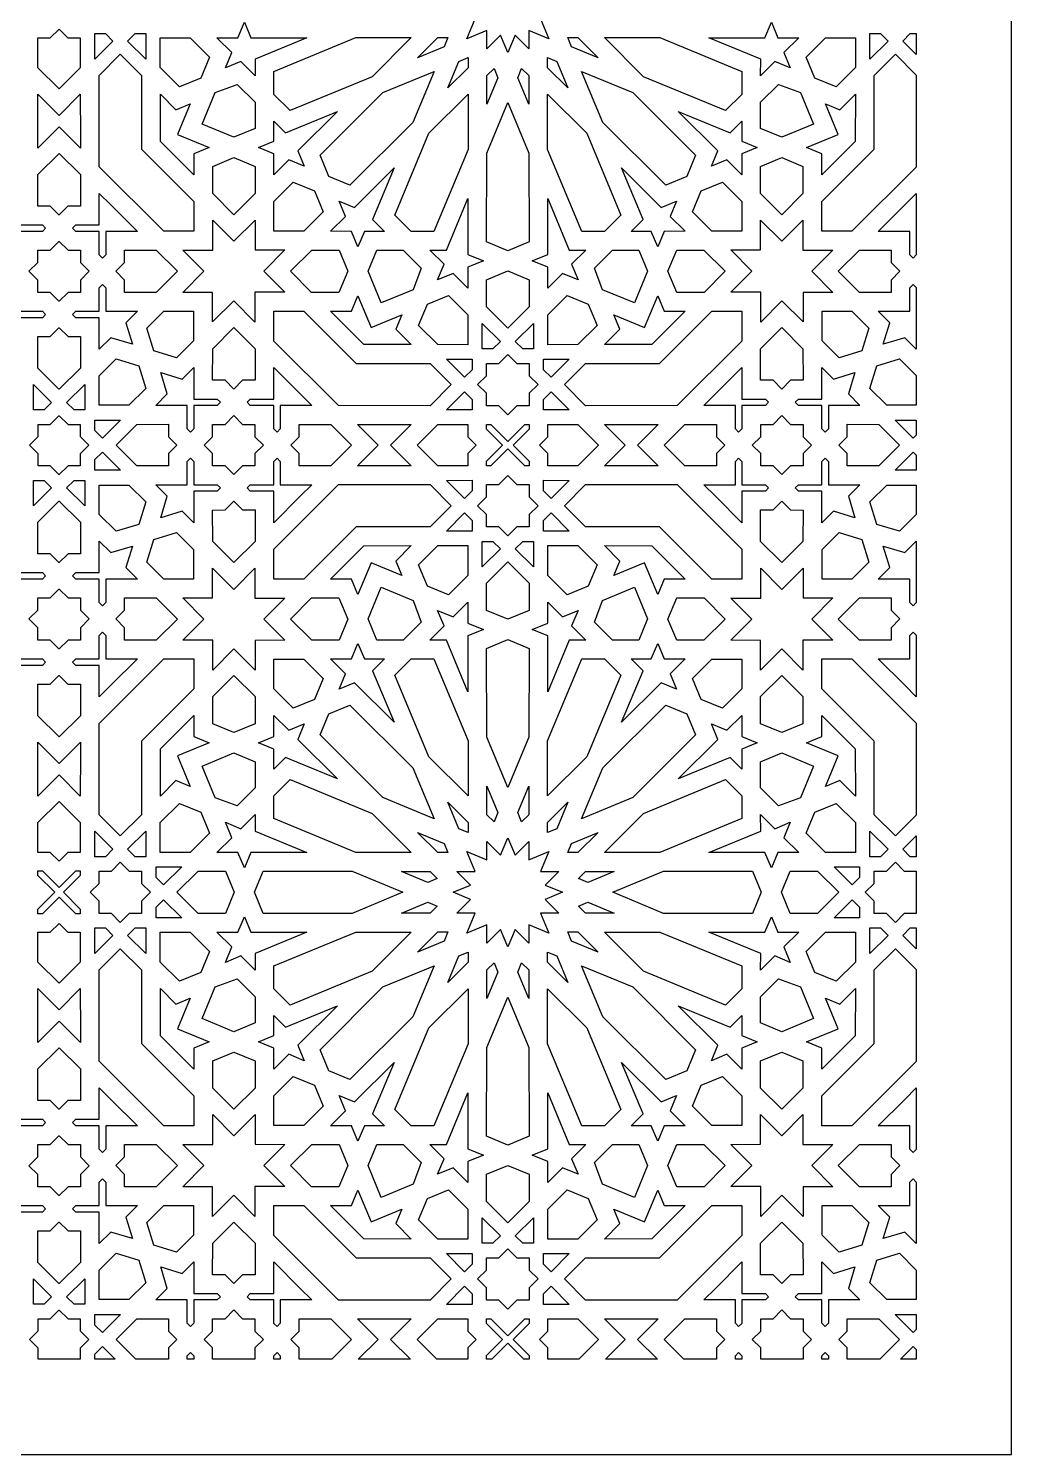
# Model space of a CAD drawing. Extents: x 3808 to 4808, y -954 to 1046.
# Drawn here: x 4292 to 4808, y -954 to -205 of the extents above; entities that cross this region are included whole.
import ezdxf

# ---------------------------------------------------------------- set-up
doc = ezdxf.new("R2010")
doc.units = 0
doc.layers.add('LAYER_1', color=18, linetype='CONTINUOUS')

msp = doc.modelspace()

# ---------------------------------------------------------------- linework, layer by layer
at = {"layer": 'LAYER_1'}
for points in [[(3808.12, -954.28), (4808.12, -954.28), (4808.12, 1045.72), (3808.12, 1045.72)], [(4408.73, -210.21), (4438.12, -210.2), (4410.98, -221.44), (4410.98, -230.18), (4403.54, -222.75), (4395.45, -226.1), (4398.79, -218.03), (4390.97, -210.22), (4402.03, -210.22), (4405.38, -202.14)], [(4685.39, -210.22), (4696.46, -210.22), (4688.63, -218.03), (4691.98, -226.1), (4683.89, -222.75), (4676.44, -230.18), (4676.45, -221.44), (4649.3, -210.2), (4678.69, -210.21), (4682.05, -202.14)], [(4312.74, -210.26), (4319.25, -210.26), (4319.26, -225.96), (4308.15, -237.06), (4308.12, -237.05), (4308.1, -237.06), (4296.98, -225.96), (4296.99, -210.26), (4303.51, -210.26), (4308.12, -205.67)], [(4336.41, -211.96), (4326.92, -221.44), (4326.91, -208.04), (4332.48, -208.03)], [(4353.61, -221.43), (4344.1, -211.95), (4348.04, -208.03), (4353.6, -208.02)], [(4739.39, -208.03), (4743.32, -211.95), (4733.82, -221.43), (4733.82, -208.02)], [(4758.12, -208.04), (4758.12, -219.06), (4751.01, -211.96), (4754.95, -208.03)], [(4387.14, -220.35), (4382.54, -231.45), (4371.42, -236.05), (4361.27, -225.93), (4361.26, -210.24), (4376.99, -210.23)], [(4472.47, -230.69), (4429.39, -248.53), (4420.87, -240.04), (4420.86, -228.02), (4463.95, -210.18), (4493.01, -210.17)], [(4510.26, -215.04), (4496.33, -220.81), (4506.99, -210.16), (4512.28, -210.16)], [(4580.44, -210.16), (4591.1, -220.81), (4577.17, -215.04), (4575.14, -210.16)], [(4623.48, -210.18), (4666.56, -228.02), (4666.55, -240.04), (4658.04, -248.53), (4614.95, -230.69), (4594.42, -210.17)], [(4726.16, -210.24), (4726.15, -225.93), (4716.01, -236.05), (4704.89, -231.45), (4700.29, -220.35), (4710.43, -210.23)], [(4351.39, -230.03), (4351.41, -268.8), (4378.89, -296.2), (4378.9, -311.9), (4363.17, -311.9), (4329.17, -278), (4329.15, -230.04), (4340.26, -218.93)], [(4522.83, -225.98), (4512.16, -236.62), (4517.94, -222.71), (4522.84, -220.69)], [(4569.48, -222.71), (4575.26, -236.62), (4564.59, -225.98), (4564.59, -220.69)], [(4758.12, -229.88), (4758.12, -278.13), (4724.25, -311.9), (4708.52, -311.9), (4708.53, -296.2), (4736.01, -268.8), (4736.04, -230.03), (4747.16, -218.93)], [(4493.84, -254.8), (4460.82, -287.68), (4449.72, -283.07), (4445.11, -271.99), (4478.07, -239.05), (4505.06, -227.88)], [(4538.48, -231.22), (4532.7, -245.12), (4532.71, -230.07), (4536.46, -226.34)], [(4554.71, -230.07), (4554.72, -245.12), (4548.94, -231.22), (4550.96, -226.34)], [(4609.35, -239.05), (4642.31, -271.99), (4637.71, -283.07), (4626.61, -287.68), (4593.58, -254.8), (4582.37, -227.88)], [(4410.99, -244.13), (4410.99, -257.9), (4399.88, -262.51), (4383.21, -255.63), (4390.1, -239), (4401.54, -234.71)], [(4697.32, -239), (4704.21, -255.63), (4687.55, -262.51), (4676.43, -257.9), (4676.44, -244.13), (4685.88, -234.71)], [(4319.28, -262.11), (4319.28, -268.14), (4308.16, -257.05), (4308.12, -257.08), (4308.09, -257.05), (4296.96, -268.14), (4296.96, -262.11), (4296.98, -239.91), (4308.09, -251.01), (4308.12, -250.99), (4308.15, -251.01), (4319.27, -239.91)], [(4369.42, -248.01), (4376.97, -244.88), (4370.3, -260.97), (4386.97, -267.85), (4378.88, -271.2), (4378.88, -282.25), (4361.29, -264.71), (4361.28, -239.89)], [(4522.8, -268.93), (4504.93, -311.94), (4492.89, -311.93), (4484.38, -303.43), (4502.26, -260.43), (4522.82, -239.93)], [(4554.79, -270.9), (4554.85, -317.45), (4543.71, -322.07), (4532.57, -317.45), (4532.63, -270.9), (4543.71, -244.31)], [(4585.16, -260.43), (4603.04, -303.43), (4594.53, -311.93), (4582.5, -311.94), (4564.62, -268.93), (4564.6, -239.93)], [(4726.13, -264.71), (4708.54, -282.25), (4708.55, -271.2), (4700.46, -267.85), (4717.12, -260.97), (4710.45, -244.88), (4718, -248.01), (4726.15, -239.89)], [(4433.45, -269.68), (4436.8, -277.75), (4428.71, -274.41), (4420.89, -282.22), (4420.89, -271.18), (4412.79, -267.84), (4420.88, -264.49), (4420.88, -253.99), (4427.07, -260.17), (4454.22, -248.93)], [(4660.35, -260.17), (4666.55, -253.99), (4666.54, -264.49), (4674.63, -267.84), (4666.54, -271.18), (4666.53, -282.22), (4658.71, -274.41), (4650.62, -277.75), (4653.98, -269.68), (4633.21, -248.93)], [(4319.29, -282.1), (4319.3, -298.65), (4312.78, -298.65), (4308.18, -303.25), (4308.12, -303.2), (4308.06, -303.25), (4303.46, -298.65), (4296.95, -298.65), (4296.95, -282.1), (4308.08, -271), (4308.12, -271.04), (4308.16, -271)], [(4411.01, -277.78), (4411.01, -292.09), (4399.9, -303.2), (4388.77, -292.11), (4388.76, -277.79), (4399.88, -273.19)], [(4698.66, -277.79), (4698.65, -292.11), (4687.52, -303.2), (4676.41, -292.09), (4676.42, -277.78), (4687.54, -273.19)], [(4472.72, -305.74), (4478.91, -311.92), (4468.39, -311.91), (4465.03, -319.99), (4461.69, -311.91), (4450.62, -311.9), (4458.45, -304.1), (4455.11, -296.02), (4463.19, -299.37), (4483.99, -278.64)], [(4624.23, -299.37), (4632.32, -296.02), (4628.97, -304.1), (4636.8, -311.9), (4625.74, -311.91), (4622.39, -319.99), (4619.03, -311.91), (4608.51, -311.92), (4614.7, -305.74), (4603.44, -278.64)], [(4287.03, -308.54), (4299.33, -308.53), (4301.04, -310.24), (4299.33, -311.95), (4287.03, -311.96), (4287.04, -324.24), (4285.33, -325.95), (4283.62, -324.24), (4283.61, -311.96), (4267.03, -311.97), (4280.95, -298.06), (4287.02, -291.99)], [(4335.3, -298.06), (4349.22, -311.97), (4332.64, -311.96), (4332.63, -324.24), (4330.92, -325.95), (4329.21, -324.24), (4329.21, -311.96), (4316.91, -311.95), (4315.2, -310.24), (4316.91, -308.53), (4329.22, -308.54), (4329.23, -291.99)], [(4442.14, -290.63), (4446.72, -301.71), (4436.57, -311.82), (4420.91, -311.8), (4420.9, -296.18), (4431.04, -286.05)], [(4666.52, -296.18), (4666.52, -311.8), (4650.86, -311.82), (4640.7, -301.71), (4645.29, -290.63), (4656.39, -286.05)], [(4758.12, -324.33), (4756.51, -325.95), (4754.79, -324.24), (4754.79, -311.96), (4738.21, -311.97), (4752.13, -298.06), (4758.12, -292.07)], [(4522.77, -324.05), (4530.86, -327.4), (4522.76, -330.74), (4522.76, -341.78), (4514.94, -333.97), (4506.85, -337.31), (4510.2, -329.23), (4502.77, -321.8), (4511.52, -321.81), (4522.79, -294.71)], [(4575.9, -321.81), (4584.66, -321.8), (4577.22, -329.23), (4580.58, -337.31), (4572.48, -333.97), (4564.67, -341.78), (4564.66, -330.74), (4556.57, -327.4), (4564.65, -324.05), (4564.64, -294.71)], [(4411.03, -321.66), (4426.67, -321.68), (4415.53, -332.76), (4426.64, -343.88), (4410.91, -343.86), (4410.89, -359.55), (4399.79, -348.44), (4388.65, -359.52), (4388.67, -343.96), (4373.07, -343.96), (4384.19, -332.86), (4373.06, -321.76), (4388.79, -321.76), (4388.78, -306.06), (4399.91, -317.15), (4411.02, -306.05)], [(4687.52, -317.15), (4698.64, -306.06), (4698.64, -321.76), (4714.36, -321.76), (4703.24, -332.86), (4714.35, -343.96), (4698.75, -343.96), (4698.77, -359.52), (4687.64, -348.44), (4676.53, -359.55), (4676.51, -343.86), (4660.78, -343.88), (4671.89, -332.76), (4660.75, -321.68), (4676.39, -321.66), (4676.4, -306.05)], [(4312.8, -321.8), (4319.31, -321.79), (4319.31, -328.29), (4323.92, -332.89), (4319.32, -337.49), (4319.32, -343.99), (4312.81, -344), (4308.2, -348.6), (4308.12, -348.52), (4308.04, -348.6), (4303.44, -344), (4296.92, -343.99), (4296.92, -337.49), (4292.32, -332.89), (4296.93, -328.29), (4296.93, -321.79), (4303.45, -321.8), (4308.06, -317.2), (4308.12, -317.26), (4308.19, -317.2)], [(4370.21, -332.87), (4359.09, -343.97), (4342.51, -343.98), (4342.51, -337.48), (4337.9, -332.88), (4342.51, -328.28), (4342.5, -321.78), (4359.08, -321.77)], [(4455.08, -321.77), (4459.68, -332.87), (4455.06, -343.97), (4440.72, -343.96), (4429.6, -332.85), (4440.73, -321.76)], [(4488.79, -321.79), (4498.23, -331.22), (4493.93, -342.64), (4477.26, -349.51), (4470.37, -332.88), (4474.99, -321.78)], [(4617.05, -332.88), (4610.16, -349.51), (4593.49, -342.64), (4589.2, -331.22), (4598.63, -321.79), (4612.44, -321.78)], [(4657.82, -332.85), (4646.7, -343.96), (4632.36, -343.97), (4627.75, -332.87), (4632.35, -321.77), (4646.69, -321.76)], [(4744.92, -321.78), (4744.92, -328.28), (4749.52, -332.88), (4744.91, -337.48), (4744.91, -343.98), (4728.33, -343.97), (4717.21, -332.87), (4728.34, -321.77)], [(4554.87, -337.33), (4554.89, -351.64), (4543.71, -362.83), (4532.53, -351.64), (4532.55, -337.33), (4543.71, -332.73)], [(4287.04, -341.57), (4287.03, -353.85), (4299.34, -353.86), (4301.05, -355.57), (4299.33, -357.27), (4287.03, -357.27), (4287.02, -373.82), (4280.95, -367.75), (4269.62, -371.21), (4273.1, -359.91), (4267.03, -353.84), (4283.61, -353.85), (4283.62, -341.57), (4285.33, -339.86)], [(4332.63, -341.57), (4332.63, -353.85), (4349.21, -353.84), (4343.14, -359.91), (4346.62, -371.21), (4335.29, -367.75), (4329.22, -373.82), (4329.21, -357.27), (4316.91, -357.27), (4315.2, -355.57), (4316.91, -353.86), (4329.21, -353.85), (4329.21, -341.57), (4330.92, -339.86)], [(4758.12, -341.48), (4758.12, -373.74), (4752.13, -367.75), (4740.8, -371.21), (4744.28, -359.91), (4738.21, -353.84), (4754.79, -353.85), (4754.8, -341.57), (4756.51, -339.86)], [(4471.91, -362.4), (4488.03, -355.74), (4484.9, -363.28), (4493.03, -371.41), (4468.17, -371.39), (4450.6, -353.83), (4461.66, -353.84), (4465.02, -345.77)], [(4522.75, -355.73), (4522.74, -371.43), (4507.01, -371.42), (4496.88, -361.29), (4501.49, -350.19), (4512.61, -345.6)], [(4585.93, -350.19), (4590.55, -361.29), (4580.41, -371.42), (4564.68, -371.43), (4564.67, -355.73), (4574.81, -345.6)], [(4625.76, -353.84), (4636.83, -353.83), (4619.26, -371.39), (4594.39, -371.41), (4602.52, -363.28), (4599.39, -355.74), (4615.52, -362.4), (4622.41, -345.77)], [(4378.75, -369.38), (4369.81, -378.28), (4357.94, -374.6), (4354.26, -362.76), (4363.19, -353.83), (4378.77, -353.83)], [(4436.62, -353.82), (4464.07, -381.26), (4502.91, -381.28), (4514.02, -392.39), (4502.9, -403.48), (4454.84, -403.45), (4420.88, -369.51), (4420.89, -353.81)], [(4666.54, -369.51), (4632.58, -403.45), (4584.53, -403.48), (4573.4, -392.39), (4584.51, -381.28), (4623.36, -381.26), (4650.81, -353.82), (4666.53, -353.81)], [(4724.23, -353.83), (4733.16, -362.76), (4729.48, -374.6), (4717.61, -378.28), (4708.67, -369.38), (4708.65, -353.83)], [(4312.82, -367.15), (4319.33, -367.15), (4319.32, -383.7), (4308.21, -394.77), (4308.12, -394.69), (4308.03, -394.77), (4296.93, -383.7), (4296.91, -367.15), (4303.43, -367.15), (4308.03, -362.55), (4308.12, -362.63), (4308.21, -362.55)], [(4410.99, -373.59), (4410.98, -390.14), (4404.47, -390.14), (4399.86, -394.73), (4395.26, -390.13), (4388.74, -390.13), (4388.75, -373.58), (4399.88, -362.48)], [(4539.78, -369.73), (4535.84, -373.65), (4530.28, -373.64), (4530.3, -360.24)], [(4557.14, -373.64), (4551.58, -373.65), (4547.64, -369.73), (4557.13, -360.24)], [(4698.67, -373.58), (4698.68, -390.13), (4692.17, -390.13), (4687.56, -394.73), (4682.95, -390.14), (4676.44, -390.14), (4676.43, -373.59), (4687.54, -362.48)], [(4349.97, -382.55), (4353.6, -394.42), (4344.73, -403.25), (4329.24, -403.23), (4329.23, -387.77), (4338.09, -378.92)], [(4524.96, -379.08), (4524.95, -384.63), (4521.02, -388.55), (4511.52, -379.07)], [(4548.37, -381.26), (4554.96, -381.26), (4554.96, -387.81), (4559.55, -392.39), (4554.96, -396.98), (4554.96, -403.49), (4548.45, -403.5), (4543.71, -408.23), (4538.98, -403.5), (4532.46, -403.49), (4532.46, -396.98), (4527.87, -392.39), (4532.46, -387.81), (4532.46, -381.26), (4539.05, -381.26), (4543.71, -376.62)], [(4566.41, -388.55), (4562.47, -384.63), (4562.47, -379.08), (4575.9, -379.07)], [(4758.12, -387.7), (4758.12, -403.23), (4742.69, -403.25), (4733.82, -394.42), (4737.45, -382.55), (4749.34, -378.92)], [(4378.85, -399.99), (4391.16, -399.99), (4392.87, -401.7), (4391.15, -403.41), (4378.85, -403.4), (4378.84, -415.68), (4377.13, -417.39), (4375.42, -415.68), (4375.43, -403.4), (4358.85, -403.39), (4364.92, -397.33), (4361.46, -386.02), (4372.79, -389.49), (4378.86, -383.44)], [(4434.75, -397.33), (4440.83, -403.39), (4424.25, -403.4), (4424.25, -415.68), (4422.54, -417.39), (4420.83, -415.68), (4420.82, -403.4), (4408.52, -403.41), (4406.81, -401.7), (4408.52, -399.99), (4420.82, -399.99), (4420.81, -383.44)], [(4666.6, -399.99), (4678.91, -399.99), (4680.62, -401.7), (4678.9, -403.41), (4666.6, -403.4), (4666.59, -415.68), (4664.88, -417.39), (4663.17, -415.68), (4663.18, -403.4), (4646.6, -403.39), (4652.67, -397.33), (4666.61, -383.44)], [(4714.64, -389.49), (4725.96, -386.02), (4722.5, -397.33), (4728.58, -403.39), (4712, -403.4), (4712, -415.68), (4710.29, -417.39), (4708.58, -415.68), (4708.57, -403.4), (4696.27, -403.41), (4694.56, -401.7), (4696.27, -399.99), (4708.57, -399.99), (4708.56, -383.44)], [(4304.17, -401.77), (4300.23, -405.69), (4294.67, -405.69), (4294.67, -392.28)], [(4321.58, -405.69), (4316.01, -405.69), (4312.08, -401.77), (4321.57, -392.28)], [(4524.94, -400.16), (4524.94, -405.71), (4511.51, -405.7), (4521.01, -396.23)], [(4575.92, -405.7), (4562.48, -405.71), (4562.48, -400.16), (4566.41, -396.23)], [(4312.85, -413.34), (4319.11, -413.34), (4319.1, -419.59), (4323.7, -424.19), (4319.1, -428.8), (4319.11, -435.04), (4312.85, -435.04), (4308.24, -439.64), (4308.12, -439.53), (4308.01, -439.64), (4303.4, -435.04), (4297.14, -435.04), (4297.15, -428.8), (4292.55, -424.19), (4297.15, -419.59), (4297.14, -413.34), (4303.4, -413.34), (4308.01, -408.75), (4308.12, -408.85), (4308.24, -408.75)], [(4340.35, -411.02), (4330.84, -420.5), (4326.91, -416.57), (4326.91, -411.01)], [(4404.45, -413.28), (4410.97, -413.29), (4410.96, -419.79), (4415.37, -424.19), (4410.96, -428.59), (4410.97, -435.09), (4404.45, -435.1), (4399.85, -439.7), (4395.24, -435.1), (4388.73, -435.11), (4388.72, -428.61), (4384.3, -424.19), (4388.72, -419.78), (4388.73, -413.27), (4395.24, -413.28), (4399.85, -408.68)], [(4692.18, -413.28), (4698.7, -413.27), (4698.7, -419.78), (4703.13, -424.19), (4698.7, -428.61), (4698.7, -435.11), (4692.18, -435.1), (4687.57, -439.7), (4682.97, -435.1), (4676.45, -435.09), (4676.46, -428.59), (4672.06, -424.19), (4676.46, -419.79), (4676.45, -413.29), (4682.97, -413.28), (4687.57, -408.68)], [(4758.12, -418.96), (4756.58, -420.5), (4747.08, -411.02), (4758.12, -411.02)], [(4365.53, -419.77), (4369.96, -424.19), (4365.53, -428.62), (4365.52, -435.12), (4348.94, -435.11), (4338.02, -424.19), (4348.94, -413.27), (4365.52, -413.26)], [(4450.74, -413.31), (4461.62, -424.19), (4450.74, -435.07), (4434.16, -435.08), (4434.16, -428.58), (4429.76, -424.19), (4434.16, -419.8), (4434.16, -413.3)], [(4470.77, -413.33), (4493.01, -413.34), (4482.12, -424.19), (4493.01, -435.04), (4470.77, -435.06), (4464.72, -435.06), (4475.59, -424.19), (4464.72, -413.32)], [(4522.71, -413.36), (4522.71, -419.86), (4527.04, -424.19), (4522.71, -428.52), (4522.71, -435.02), (4506.98, -435.03), (4496.11, -424.19), (4506.98, -413.35)], [(4554.98, -415.77), (4546.56, -424.19), (4554.98, -432.61), (4554.97, -435.02), (4552.55, -435.02), (4543.72, -426.18), (4543.71, -426.18), (4543.71, -426.18), (4534.87, -435.02), (4532.45, -435.02), (4532.45, -432.61), (4540.86, -424.19), (4532.45, -415.77), (4532.45, -413.36), (4534.87, -413.36), (4543.71, -422.2), (4543.71, -422.2), (4543.72, -422.2), (4552.55, -413.36), (4554.97, -413.36)], [(4591.31, -424.19), (4580.44, -435.03), (4564.71, -435.02), (4564.72, -428.52), (4560.38, -424.19), (4564.72, -419.86), (4564.71, -413.36), (4580.44, -413.35)], [(4611.83, -424.19), (4622.7, -435.06), (4616.66, -435.06), (4594.42, -435.04), (4605.3, -424.19), (4594.42, -413.34), (4616.66, -413.33), (4622.7, -413.32)], [(4653.27, -419.8), (4657.67, -424.19), (4653.27, -428.58), (4653.26, -435.08), (4636.68, -435.07), (4625.8, -424.19), (4636.68, -413.31), (4653.26, -413.3)], [(4738.48, -413.27), (4749.41, -424.19), (4738.48, -435.11), (4721.9, -435.12), (4721.9, -428.62), (4717.46, -424.19), (4721.9, -419.77), (4721.9, -413.26)], [(4340.35, -437.36), (4326.91, -437.37), (4326.91, -431.81), (4330.84, -427.88)], [(4378.84, -432.7), (4378.85, -444.98), (4391.15, -444.97), (4392.87, -446.68), (4391.16, -448.39), (4378.85, -448.4), (4378.86, -464.94), (4372.79, -458.89), (4361.46, -462.36), (4364.92, -451.05), (4358.85, -444.99), (4375.43, -444.98), (4375.42, -432.7), (4377.13, -430.99)], [(4424.25, -432.7), (4424.25, -444.98), (4440.83, -444.99), (4434.75, -451.05), (4420.81, -464.94), (4420.82, -448.39), (4408.52, -448.39), (4406.81, -446.68), (4408.52, -444.97), (4420.82, -444.98), (4420.83, -432.7), (4422.54, -430.99)], [(4666.59, -432.7), (4666.6, -444.98), (4678.9, -444.97), (4680.62, -446.68), (4678.91, -448.39), (4666.6, -448.39), (4666.61, -464.94), (4652.67, -451.05), (4646.6, -444.99), (4663.18, -444.98), (4663.17, -432.7), (4664.88, -430.99)], [(4712, -432.7), (4712, -444.98), (4728.58, -444.99), (4722.5, -451.05), (4725.96, -462.36), (4714.64, -458.89), (4708.56, -464.94), (4708.57, -448.4), (4696.27, -448.39), (4694.56, -446.68), (4696.27, -444.97), (4708.57, -444.98), (4708.58, -432.7), (4710.29, -430.99)], [(4758.12, -429.42), (4758.12, -437.36), (4747.08, -437.36), (4756.58, -427.88)], [(4548.45, -444.88), (4554.96, -444.89), (4554.96, -451.4), (4559.55, -455.99), (4554.96, -460.57), (4554.96, -467.12), (4548.37, -467.12), (4543.71, -471.76), (4539.05, -467.12), (4532.46, -467.12), (4532.46, -460.57), (4527.87, -455.99), (4532.46, -451.4), (4532.46, -444.89), (4538.98, -444.88), (4543.71, -440.15)], [(4304.17, -446.61), (4294.67, -456.1), (4294.67, -442.69), (4300.23, -442.69)], [(4321.58, -442.69), (4321.57, -456.1), (4312.08, -446.61), (4316.01, -442.69)], [(4353.6, -453.96), (4349.97, -465.83), (4338.09, -469.46), (4329.23, -460.61), (4329.24, -445.15), (4344.73, -445.13)], [(4514.02, -455.99), (4502.91, -467.1), (4464.07, -467.12), (4436.62, -494.56), (4420.89, -494.57), (4420.88, -478.87), (4454.84, -444.93), (4502.9, -444.9)], [(4524.94, -448.22), (4521.01, -452.15), (4511.51, -442.68), (4524.94, -442.67)], [(4575.92, -442.68), (4566.41, -452.15), (4562.48, -448.22), (4562.48, -442.67)], [(4632.58, -444.93), (4666.54, -478.87), (4666.53, -494.57), (4650.81, -494.56), (4623.36, -467.12), (4584.51, -467.1), (4573.4, -455.99), (4584.53, -444.9)], [(4758.12, -445.15), (4758.12, -460.68), (4749.34, -469.46), (4737.45, -465.83), (4733.82, -453.96), (4742.69, -445.13)], [(4319.32, -464.68), (4319.33, -481.23), (4312.82, -481.23), (4308.21, -485.83), (4308.12, -485.75), (4308.03, -485.83), (4303.43, -481.23), (4296.91, -481.23), (4296.93, -464.68), (4308.03, -453.61), (4308.12, -453.69), (4308.21, -453.61)], [(4404.47, -458.25), (4410.98, -458.24), (4410.99, -474.79), (4399.88, -485.9), (4388.75, -474.8), (4388.74, -458.26), (4395.26, -458.25), (4399.86, -453.65)], [(4692.17, -458.25), (4698.68, -458.26), (4698.67, -474.8), (4687.54, -485.9), (4676.43, -474.79), (4676.44, -458.24), (4682.95, -458.25), (4687.56, -453.65)], [(4524.95, -463.75), (4524.96, -469.31), (4511.52, -469.31), (4521.02, -459.83)], [(4575.9, -469.31), (4562.47, -469.31), (4562.47, -463.75), (4566.41, -459.83)], [(4378.75, -479), (4378.77, -494.56), (4363.19, -494.55), (4354.26, -485.63), (4357.94, -473.78), (4369.81, -470.1)], [(4729.48, -473.78), (4733.16, -485.63), (4724.23, -494.55), (4708.65, -494.56), (4708.67, -479), (4717.61, -470.1)], [(4287.03, -491.11), (4299.33, -491.11), (4301.05, -492.81), (4299.34, -494.52), (4287.03, -494.53), (4287.04, -506.81), (4285.33, -508.52), (4283.62, -506.81), (4283.61, -494.53), (4267.03, -494.54), (4273.1, -488.47), (4269.62, -477.17), (4280.95, -480.63), (4287.02, -474.56)], [(4335.29, -480.63), (4346.62, -477.17), (4343.14, -488.47), (4349.21, -494.54), (4332.63, -494.53), (4332.63, -506.81), (4330.92, -508.52), (4329.21, -506.81), (4329.21, -494.53), (4316.91, -494.52), (4315.2, -492.81), (4316.91, -491.11), (4329.21, -491.11), (4329.22, -474.56)], [(4484.9, -485.1), (4488.03, -492.64), (4471.91, -485.98), (4465.02, -502.61), (4461.66, -494.54), (4450.6, -494.55), (4468.17, -476.99), (4493.03, -476.97)], [(4522.75, -492.65), (4512.61, -502.78), (4501.49, -498.19), (4496.88, -487.09), (4507.01, -476.96), (4522.74, -476.95)], [(4539.78, -478.65), (4530.3, -488.15), (4530.28, -474.74), (4535.84, -474.73)], [(4557.14, -474.74), (4557.13, -488.15), (4547.64, -478.65), (4551.58, -474.73)], [(4580.41, -476.96), (4590.55, -487.09), (4585.93, -498.19), (4574.81, -502.78), (4564.67, -492.65), (4564.68, -476.95)], [(4619.26, -476.99), (4636.83, -494.55), (4625.76, -494.54), (4622.41, -502.61), (4615.52, -485.98), (4599.39, -492.64), (4602.52, -485.1), (4594.39, -476.97)], [(4758.12, -506.91), (4756.51, -508.52), (4754.8, -506.81), (4754.79, -494.53), (4738.21, -494.54), (4744.28, -488.47), (4740.8, -477.17), (4752.13, -480.63), (4758.12, -474.64)], [(4554.89, -496.74), (4554.87, -511.05), (4543.71, -515.65), (4532.55, -511.05), (4532.53, -496.74), (4543.71, -485.55)], [(4410.91, -504.53), (4426.64, -504.51), (4415.53, -515.62), (4426.67, -526.7), (4411.03, -526.72), (4411.02, -542.33), (4399.91, -531.23), (4388.78, -542.32), (4388.79, -526.63), (4373.06, -526.62), (4384.19, -515.52), (4373.07, -504.42), (4388.67, -504.43), (4388.65, -488.86), (4399.79, -499.94), (4410.89, -488.83)], [(4687.64, -499.94), (4698.77, -488.86), (4698.75, -504.43), (4714.35, -504.42), (4703.24, -515.52), (4714.36, -526.62), (4698.64, -526.63), (4698.64, -542.32), (4687.52, -531.23), (4676.4, -542.33), (4676.39, -526.72), (4660.75, -526.7), (4671.89, -515.62), (4660.78, -504.51), (4676.51, -504.53), (4676.53, -488.83)], [(4312.81, -504.39), (4319.32, -504.39), (4319.32, -510.89), (4323.92, -515.49), (4319.31, -520.09), (4319.31, -526.59), (4312.8, -526.59), (4308.19, -531.18), (4308.12, -531.12), (4308.06, -531.18), (4303.45, -526.59), (4296.93, -526.59), (4296.93, -520.09), (4292.32, -515.49), (4296.92, -510.89), (4296.92, -504.39), (4303.44, -504.39), (4308.04, -499.79), (4308.12, -499.86), (4308.2, -499.79)], [(4493.93, -505.75), (4498.23, -517.16), (4488.79, -526.59), (4474.99, -526.6), (4470.37, -515.5), (4477.26, -498.87)], [(4617.05, -515.5), (4612.44, -526.6), (4598.63, -526.59), (4589.2, -517.16), (4593.49, -505.75), (4610.16, -498.87)], [(4359.09, -504.41), (4370.21, -515.52), (4359.08, -526.61), (4342.5, -526.6), (4342.51, -520.1), (4337.9, -515.5), (4342.51, -510.9), (4342.51, -504.4)], [(4459.68, -515.51), (4455.08, -526.61), (4440.73, -526.62), (4429.6, -515.53), (4440.72, -504.42), (4455.06, -504.41)], [(4522.76, -517.65), (4530.86, -520.98), (4522.77, -524.33), (4522.79, -553.67), (4511.52, -526.57), (4502.77, -526.58), (4510.2, -519.15), (4506.85, -511.08), (4514.94, -514.42), (4522.76, -506.6)], [(4572.48, -514.42), (4580.58, -511.08), (4577.22, -519.15), (4584.66, -526.58), (4575.9, -526.57), (4564.64, -553.67), (4564.65, -524.33), (4556.57, -520.98), (4564.66, -517.65), (4564.67, -506.6)], [(4646.7, -504.42), (4657.82, -515.53), (4646.69, -526.62), (4632.35, -526.61), (4627.75, -515.51), (4632.36, -504.41)], [(4744.91, -510.9), (4749.52, -515.5), (4744.92, -520.1), (4744.92, -526.6), (4728.34, -526.61), (4717.21, -515.52), (4728.33, -504.41), (4744.91, -504.4)], [(4287.04, -524.14), (4287.03, -536.42), (4299.33, -536.43), (4301.04, -538.14), (4299.33, -539.85), (4287.03, -539.84), (4287.02, -556.39), (4280.95, -550.32), (4267.03, -536.41), (4283.61, -536.42), (4283.62, -524.14), (4285.33, -522.43)], [(4332.63, -524.14), (4332.64, -536.42), (4349.22, -536.41), (4335.3, -550.32), (4329.23, -556.39), (4329.22, -539.84), (4316.91, -539.85), (4315.2, -538.14), (4316.91, -536.43), (4329.21, -536.42), (4329.21, -524.14), (4330.92, -522.43)], [(4758.12, -524.05), (4758.12, -556.32), (4752.13, -550.32), (4738.21, -536.41), (4754.79, -536.42), (4754.79, -524.14), (4756.51, -522.43)], [(4468.39, -536.47), (4478.91, -536.46), (4472.72, -542.65), (4483.99, -569.74), (4463.19, -549.01), (4455.11, -552.36), (4458.45, -544.28), (4450.62, -536.48), (4461.69, -536.47), (4465.03, -528.39)], [(4554.85, -530.93), (4554.79, -577.48), (4543.71, -604.07), (4532.63, -577.48), (4532.57, -530.93), (4543.71, -526.31)], [(4625.74, -536.47), (4636.8, -536.48), (4628.97, -544.28), (4632.32, -552.36), (4624.23, -549.01), (4603.44, -569.74), (4614.7, -542.65), (4608.51, -536.46), (4619.03, -536.47), (4622.39, -528.39)], [(4378.9, -536.49), (4378.89, -552.18), (4351.41, -579.58), (4351.39, -618.35), (4340.26, -629.45), (4329.15, -618.34), (4329.17, -570.38), (4363.17, -536.48)], [(4446.72, -546.67), (4442.14, -557.75), (4431.04, -562.33), (4420.9, -552.21), (4420.91, -536.58), (4436.57, -536.56)], [(4522.8, -579.45), (4522.82, -608.45), (4502.26, -587.95), (4484.38, -544.95), (4492.89, -536.45), (4504.93, -536.44)], [(4594.53, -536.45), (4603.04, -544.95), (4585.16, -587.95), (4564.6, -608.45), (4564.62, -579.45), (4582.5, -536.44)], [(4666.52, -536.58), (4666.52, -552.21), (4656.39, -562.33), (4645.29, -557.75), (4640.7, -546.67), (4650.86, -536.56)], [(4758.12, -570.25), (4758.12, -618.5), (4747.16, -629.45), (4736.04, -618.35), (4736.01, -579.58), (4708.53, -552.18), (4708.52, -536.49), (4724.25, -536.48)], [(4312.78, -549.73), (4319.3, -549.74), (4319.29, -566.29), (4308.16, -577.38), (4308.12, -577.34), (4308.08, -577.38), (4296.95, -566.29), (4296.95, -549.74), (4303.46, -549.73), (4308.06, -545.13), (4308.12, -545.18), (4308.18, -545.13)], [(4411.01, -556.29), (4411.01, -570.6), (4399.88, -575.19), (4388.76, -570.59), (4388.77, -556.27), (4399.9, -545.18)], [(4698.65, -556.27), (4698.66, -570.59), (4687.54, -575.19), (4676.42, -570.6), (4676.41, -556.29), (4687.52, -545.18)], [(4493.84, -593.58), (4505.06, -620.5), (4478.07, -609.33), (4445.11, -576.39), (4449.72, -565.31), (4460.82, -560.7)], [(4637.71, -565.31), (4642.31, -576.39), (4609.35, -609.33), (4582.37, -620.5), (4593.58, -593.58), (4626.61, -560.7)], [(4378.88, -577.18), (4386.97, -580.53), (4370.3, -587.41), (4376.97, -603.5), (4369.42, -600.38), (4361.28, -608.49), (4361.29, -583.68), (4378.88, -566.14)], [(4428.71, -573.97), (4436.8, -570.63), (4433.45, -578.7), (4454.22, -599.45), (4427.07, -588.22), (4420.88, -594.39), (4420.88, -583.89), (4412.79, -580.54), (4420.89, -577.2), (4420.89, -566.16)], [(4666.54, -577.2), (4674.63, -580.54), (4666.54, -583.89), (4666.55, -594.39), (4660.35, -588.22), (4633.21, -599.45), (4653.98, -578.7), (4650.62, -570.63), (4658.71, -573.97), (4666.53, -566.16)], [(4726.13, -583.68), (4726.15, -608.49), (4718, -600.38), (4710.45, -603.5), (4717.12, -587.41), (4700.46, -580.53), (4708.55, -577.18), (4708.54, -566.14)], [(4319.28, -586.27), (4319.27, -608.47), (4308.15, -597.37), (4308.12, -597.39), (4308.09, -597.37), (4296.98, -608.47), (4296.96, -586.27), (4296.96, -580.24), (4308.09, -591.33), (4308.12, -591.3), (4308.16, -591.33), (4319.28, -580.24)], [(4410.99, -590.48), (4410.99, -604.25), (4401.54, -613.67), (4390.1, -609.39), (4383.21, -592.75), (4399.88, -585.87)], [(4704.21, -592.75), (4697.32, -609.39), (4685.88, -613.67), (4676.44, -604.25), (4676.43, -590.48), (4687.55, -585.87)], [(4472.47, -617.69), (4493.01, -638.21), (4463.95, -638.2), (4420.86, -620.36), (4420.87, -608.34), (4429.39, -599.85)], [(4538.48, -617.16), (4536.46, -622.05), (4532.71, -618.31), (4532.7, -603.26)], [(4554.71, -618.31), (4550.96, -622.05), (4548.94, -617.16), (4554.72, -603.26)], [(4666.55, -608.34), (4666.56, -620.36), (4623.48, -638.2), (4594.42, -638.21), (4614.95, -617.69), (4658.04, -599.85)], [(4319.26, -622.42), (4319.25, -638.12), (4312.74, -638.12), (4308.12, -642.71), (4303.51, -638.12), (4296.99, -638.12), (4296.98, -622.42), (4308.1, -611.32), (4308.12, -611.34), (4308.15, -611.32)], [(4382.54, -616.93), (4387.14, -628.03), (4376.99, -638.15), (4361.26, -638.14), (4361.27, -622.45), (4371.42, -612.33)], [(4522.83, -622.4), (4522.84, -627.69), (4517.94, -625.67), (4512.16, -611.77)], [(4569.48, -625.67), (4564.59, -627.69), (4564.59, -622.4), (4575.26, -611.77)], [(4726.15, -622.45), (4726.16, -638.14), (4710.43, -638.15), (4700.29, -628.03), (4704.89, -616.93), (4716.01, -612.33)], [(4410.98, -626.95), (4438.12, -638.18), (4408.73, -638.17), (4405.38, -646.24), (4402.03, -638.17), (4390.97, -638.16), (4398.79, -630.36), (4395.45, -622.28), (4403.54, -625.63), (4410.98, -618.2)], [(4683.89, -625.63), (4691.98, -622.28), (4688.63, -630.36), (4696.46, -638.16), (4685.39, -638.17), (4682.05, -646.24), (4678.69, -638.17), (4649.3, -638.18), (4676.45, -626.95), (4676.44, -618.2)], [(4336.41, -636.42), (4332.48, -640.35), (4326.91, -640.34), (4326.92, -626.94)], [(4353.6, -640.36), (4348.04, -640.36), (4344.1, -636.43), (4353.61, -626.95)], [(4510.26, -633.34), (4512.28, -638.22), (4506.99, -638.22), (4496.33, -627.57)], [(4580.44, -638.22), (4575.14, -638.22), (4577.17, -633.34), (4591.1, -627.57)], [(4743.32, -636.43), (4739.39, -640.36), (4733.82, -640.36), (4733.82, -626.95)], [(4547.48, -639.5), (4554.7, -632.3), (4554.69, -641.97), (4565.19, -637.65), (4560.86, -648.12), (4570.55, -648.11), (4563.34, -655.32), (4572.39, -659.05), (4563.34, -662.78), (4570.55, -669.99), (4560.86, -669.98), (4565.19, -680.46), (4554.69, -676.13), (4554.7, -685.8), (4547.48, -678.61), (4543.71, -687.69), (4539.94, -678.61), (4532.72, -685.8), (4532.73, -676.13), (4522.23, -680.46), (4526.56, -669.98), (4516.87, -669.99), (4524.08, -662.78), (4515.03, -659.05), (4524.08, -655.32), (4516.87, -648.11), (4526.56, -648.12), (4522.23, -637.65), (4532.73, -641.97), (4532.72, -632.3), (4539.94, -639.5), (4543.71, -630.41)], [(4758.12, -640.35), (4754.95, -640.35), (4751.01, -636.42), (4758.12, -629.32)], [(4344.85, -647.85), (4351.42, -647.85), (4351.42, -654.43), (4356.04, -659.05), (4351.42, -663.68), (4351.42, -670.25), (4344.85, -670.25), (4340.26, -674.83), (4335.66, -670.25), (4329.14, -670.25), (4329.13, -663.75), (4324.42, -659.05), (4329.13, -654.36), (4329.14, -647.85), (4335.66, -647.85), (4340.26, -643.27)], [(4751.76, -647.85), (4758.12, -647.85), (4758.12, -670.25), (4751.76, -670.25), (4747.16, -674.83), (4742.58, -670.25), (4736.01, -670.25), (4736.01, -663.68), (4731.38, -659.05), (4736.01, -654.43), (4736.01, -647.85), (4742.58, -647.85), (4747.16, -643.27)], [(4319.25, -647.84), (4319.25, -650.26), (4310.42, -659.05), (4319.25, -667.85), (4319.25, -670.26), (4316.83, -670.26), (4308.12, -661.59), (4308.12, -661.59), (4299.41, -670.26), (4296.99, -670.26), (4296.99, -667.85), (4305.82, -659.05), (4296.99, -650.26), (4296.99, -647.84), (4299.41, -647.84), (4308.12, -656.51), (4308.12, -656.51), (4316.83, -647.84)], [(4372.48, -645.69), (4362.97, -655.16), (4359.04, -651.22), (4359.04, -645.67)], [(4395.43, -647.93), (4400.03, -659.05), (4395.43, -670.17), (4381.08, -670.19), (4369.9, -659.05), (4381.08, -647.91)], [(4461.98, -648.01), (4488.6, -659.05), (4461.98, -670.09), (4415.34, -670.15), (4410.72, -659.05), (4415.34, -647.95)], [(4502.89, -648.08), (4506.63, -651.82), (4501.74, -653.84), (4487.81, -648.08)], [(4585.69, -653.84), (4580.79, -651.82), (4584.54, -648.08), (4599.62, -648.08)], [(4676.7, -659.05), (4672.08, -670.15), (4625.44, -670.09), (4598.82, -659.05), (4625.44, -648.01), (4672.08, -647.95)], [(4717.52, -659.05), (4706.34, -670.19), (4692, -670.17), (4687.4, -659.05), (4692, -647.93), (4706.34, -647.91)], [(4728.39, -651.22), (4724.46, -655.16), (4714.95, -645.69), (4728.38, -645.67)], [(4372.48, -672.42), (4359.04, -672.43), (4359.04, -666.88), (4362.97, -662.95)], [(4506.63, -666.28), (4502.89, -670.02), (4487.81, -670.03), (4501.74, -664.26)], [(4599.62, -670.03), (4584.54, -670.02), (4580.79, -666.28), (4585.69, -664.26)], [(4728.39, -666.88), (4728.38, -672.43), (4714.95, -672.42), (4724.46, -662.95)], [(4408.73, -679.93), (4438.12, -679.92), (4410.98, -691.16), (4410.98, -699.9), (4403.54, -692.48), (4395.45, -695.82), (4398.79, -687.75), (4390.97, -679.94), (4402.03, -679.94), (4405.38, -671.86)], [(4685.39, -679.94), (4696.46, -679.94), (4688.63, -687.75), (4691.98, -695.82), (4683.89, -692.48), (4676.44, -699.9), (4676.45, -691.16), (4649.3, -679.92), (4678.69, -679.93), (4682.05, -671.86)], [(4312.74, -679.98), (4319.25, -679.98), (4319.26, -695.68), (4308.15, -706.78), (4308.12, -706.77), (4308.1, -706.78), (4296.98, -695.68), (4296.99, -679.98), (4303.51, -679.98), (4308.12, -675.39)], [(4336.41, -681.68), (4326.92, -691.17), (4326.91, -677.76), (4332.48, -677.76)], [(4353.61, -691.15), (4344.1, -681.68), (4348.04, -677.75), (4353.6, -677.74)], [(4387.14, -690.07), (4382.54, -701.17), (4371.42, -705.77), (4361.27, -695.66), (4361.26, -679.96), (4376.99, -679.95)], [(4472.47, -700.41), (4429.39, -718.25), (4420.87, -709.76), (4420.86, -697.74), (4463.95, -679.9), (4493.01, -679.89)], [(4510.26, -684.76), (4496.33, -690.53), (4506.99, -679.88), (4512.28, -679.88)], [(4580.44, -679.88), (4591.1, -690.53), (4577.17, -684.76), (4575.14, -679.88)], [(4623.48, -679.9), (4666.56, -697.74), (4666.55, -709.76), (4658.04, -718.25), (4614.95, -700.41), (4594.42, -679.89)], [(4726.16, -679.96), (4726.15, -695.66), (4716.01, -705.77), (4704.89, -701.17), (4700.29, -690.07), (4710.43, -679.95)], [(4739.39, -677.75), (4743.32, -681.68), (4733.82, -691.15), (4733.82, -677.74)], [(4758.12, -677.76), (4758.12, -688.79), (4751.01, -681.68), (4754.95, -677.76)], [(4351.39, -699.75), (4351.41, -738.52), (4378.89, -765.92), (4378.9, -781.62), (4363.17, -781.63), (4329.17, -747.73), (4329.15, -699.76), (4340.26, -688.65)], [(4758.12, -699.61), (4758.12, -747.85), (4724.25, -781.63), (4708.52, -781.62), (4708.53, -765.92), (4736.01, -738.52), (4736.04, -699.75), (4747.16, -688.65)], [(4522.83, -695.7), (4512.16, -706.34), (4517.94, -692.43), (4522.84, -690.41)], [(4538.48, -700.94), (4532.7, -714.85), (4532.71, -699.79), (4536.46, -696.06)], [(4554.71, -699.79), (4554.72, -714.85), (4548.94, -700.94), (4550.96, -696.06)], [(4569.48, -692.43), (4575.26, -706.34), (4564.59, -695.7), (4564.59, -690.41)], [(4493.84, -724.52), (4460.82, -757.4), (4449.72, -752.79), (4445.11, -741.71), (4478.07, -708.77), (4505.06, -697.6)], [(4609.35, -708.77), (4642.31, -741.71), (4637.71, -752.79), (4626.61, -757.4), (4593.58, -724.52), (4582.37, -697.6)], [(4319.28, -731.83), (4319.28, -737.87), (4308.16, -726.77), (4308.12, -726.8), (4308.09, -726.77), (4296.96, -737.87), (4296.96, -731.83), (4296.98, -709.63), (4308.09, -720.74), (4308.12, -720.71), (4308.15, -720.74), (4319.27, -709.63)], [(4369.42, -717.73), (4376.97, -714.6), (4370.3, -730.7), (4386.97, -737.58), (4378.88, -740.92), (4378.88, -751.97), (4361.29, -734.43), (4361.28, -709.61)], [(4410.99, -713.85), (4410.99, -727.63), (4399.88, -732.23), (4383.21, -725.35), (4390.1, -708.72), (4401.54, -704.43)], [(4522.8, -738.66), (4504.93, -781.66), (4492.89, -781.65), (4484.38, -773.15), (4502.26, -730.15), (4522.82, -709.65)], [(4585.16, -730.15), (4603.04, -773.15), (4594.53, -781.65), (4582.5, -781.66), (4564.62, -738.66), (4564.6, -709.65)], [(4697.32, -708.72), (4704.21, -725.35), (4687.55, -732.23), (4676.43, -727.63), (4676.44, -713.85), (4685.88, -704.43)], [(4726.13, -734.43), (4708.54, -751.97), (4708.55, -740.92), (4700.46, -737.58), (4717.12, -730.7), (4710.45, -714.6), (4718, -717.73), (4726.15, -709.61)], [(4433.45, -739.4), (4436.8, -747.47), (4428.71, -744.13), (4420.89, -751.95), (4420.89, -740.9), (4412.79, -737.56), (4420.88, -734.21), (4420.88, -723.71), (4427.07, -729.89), (4454.22, -718.65)], [(4554.79, -740.62), (4554.85, -787.17), (4543.71, -791.8), (4532.57, -787.17), (4532.63, -740.62), (4543.71, -714.03)], [(4660.35, -729.89), (4666.55, -723.71), (4666.54, -734.21), (4674.63, -737.56), (4666.54, -740.9), (4666.53, -751.95), (4658.71, -744.13), (4650.62, -747.47), (4653.98, -739.4), (4633.21, -718.65)], [(4319.29, -751.82), (4319.3, -768.37), (4312.78, -768.37), (4308.18, -772.97), (4308.12, -772.92), (4308.06, -772.97), (4303.46, -768.37), (4296.95, -768.37), (4296.95, -751.82), (4308.08, -740.72), (4308.12, -740.76), (4308.16, -740.72)], [(4411.01, -747.5), (4411.01, -761.82), (4399.9, -772.92), (4388.77, -761.83), (4388.76, -747.51), (4399.88, -742.91)], [(4472.72, -775.46), (4478.91, -781.64), (4468.39, -781.63), (4465.03, -789.71), (4461.69, -781.63), (4450.62, -781.62), (4458.45, -773.82), (4455.11, -765.74), (4463.19, -769.09), (4483.99, -748.37)], [(4624.23, -769.09), (4632.32, -765.74), (4628.97, -773.82), (4636.8, -781.62), (4625.74, -781.63), (4622.39, -789.71), (4619.03, -781.63), (4608.51, -781.64), (4614.7, -775.46), (4603.44, -748.37)], [(4698.66, -747.51), (4698.65, -761.83), (4687.52, -772.92), (4676.41, -761.82), (4676.42, -747.5), (4687.54, -742.91)], [(4442.14, -760.35), (4446.72, -771.44), (4436.57, -781.55), (4420.91, -781.53), (4420.9, -765.9), (4431.04, -755.77)], [(4666.52, -765.9), (4666.52, -781.53), (4650.86, -781.55), (4640.7, -771.44), (4645.29, -760.35), (4656.39, -755.77)], [(4287.03, -778.26), (4299.33, -778.25), (4301.04, -779.96), (4299.33, -781.67), (4287.03, -781.68), (4287.04, -793.96), (4285.33, -795.67), (4283.62, -793.96), (4283.61, -781.68), (4267.03, -781.69), (4280.95, -767.78), (4287.02, -761.71)], [(4335.3, -767.78), (4349.22, -781.69), (4332.64, -781.68), (4332.63, -793.96), (4330.92, -795.67), (4329.21, -793.96), (4329.21, -781.68), (4316.91, -781.67), (4315.2, -779.96), (4316.91, -778.25), (4329.22, -778.26), (4329.23, -761.71)], [(4758.12, -794.05), (4756.51, -795.67), (4754.79, -793.96), (4754.79, -781.68), (4738.21, -781.69), (4752.13, -767.78), (4758.12, -761.79)], [(4522.77, -793.77), (4530.86, -797.12), (4522.76, -800.46), (4522.76, -811.5), (4514.94, -803.69), (4506.85, -807.03), (4510.2, -798.95), (4502.77, -791.52), (4511.52, -791.53), (4522.79, -764.44)], [(4575.9, -791.53), (4584.66, -791.52), (4577.22, -798.95), (4580.58, -807.03), (4572.48, -803.69), (4564.67, -811.5), (4564.66, -800.46), (4556.57, -797.12), (4564.65, -793.77), (4564.64, -764.44)], [(4411.03, -791.38), (4426.67, -791.4), (4415.53, -802.48), (4426.64, -813.6), (4410.91, -813.58), (4410.89, -829.27), (4399.79, -818.16), (4388.65, -829.25), (4388.67, -813.68), (4373.07, -813.68), (4384.19, -802.58), (4373.06, -791.49), (4388.79, -791.48), (4388.78, -775.78), (4399.91, -786.87), (4411.02, -775.77)], [(4687.52, -786.87), (4698.64, -775.78), (4698.64, -791.48), (4714.36, -791.49), (4703.24, -802.58), (4714.35, -813.68), (4698.75, -813.68), (4698.77, -829.25), (4687.64, -818.16), (4676.53, -829.27), (4676.51, -813.58), (4660.78, -813.6), (4671.89, -802.48), (4660.75, -791.4), (4676.39, -791.38), (4676.4, -775.77)], [(4312.8, -791.52), (4319.31, -791.51), (4319.31, -798.02), (4323.92, -802.61), (4319.32, -807.21), (4319.32, -813.71), (4312.81, -813.72), (4308.2, -818.32), (4308.12, -818.24), (4308.04, -818.32), (4303.44, -813.72), (4296.92, -813.71), (4296.92, -807.21), (4292.32, -802.61), (4296.93, -798.02), (4296.93, -791.51), (4303.45, -791.52), (4308.06, -786.92), (4308.12, -786.98), (4308.19, -786.92)], [(4370.21, -802.59), (4359.09, -813.69), (4342.51, -813.7), (4342.51, -807.2), (4337.9, -802.6), (4342.51, -798), (4342.5, -791.5), (4359.08, -791.49)], [(4455.08, -791.49), (4459.68, -802.59), (4455.06, -813.69), (4440.72, -813.68), (4429.6, -802.58), (4440.73, -791.48)], [(4488.79, -791.51), (4498.23, -800.95), (4493.93, -812.36), (4477.26, -819.24), (4470.37, -802.6), (4474.99, -791.5)], [(4617.05, -802.6), (4610.16, -819.24), (4593.49, -812.36), (4589.2, -800.95), (4598.63, -791.51), (4612.44, -791.5)], [(4657.82, -802.58), (4646.7, -813.68), (4632.36, -813.69), (4627.75, -802.59), (4632.35, -791.49), (4646.69, -791.48)], [(4744.92, -791.5), (4744.92, -798), (4749.52, -802.6), (4744.91, -807.2), (4744.91, -813.7), (4728.33, -813.69), (4717.21, -802.59), (4728.34, -791.49)], [(4554.87, -807.05), (4554.89, -821.36), (4543.71, -832.55), (4532.53, -821.36), (4532.55, -807.05), (4543.71, -802.45)], [(4287.04, -811.29), (4287.03, -823.57), (4299.34, -823.58), (4301.05, -825.29), (4299.33, -827), (4287.03, -826.99), (4287.02, -843.54), (4280.95, -837.47), (4269.62, -840.93), (4273.1, -829.63), (4267.03, -823.56), (4283.61, -823.57), (4283.62, -811.29), (4285.33, -809.58)], [(4332.63, -811.29), (4332.63, -823.57), (4349.21, -823.56), (4343.14, -829.63), (4346.62, -840.93), (4335.29, -837.47), (4329.22, -843.54), (4329.21, -826.99), (4316.91, -827), (4315.2, -825.29), (4316.91, -823.58), (4329.21, -823.57), (4329.21, -811.29), (4330.92, -809.58)], [(4471.91, -832.12), (4488.03, -825.47), (4484.9, -833), (4493.03, -841.13), (4468.17, -841.11), (4450.6, -823.55), (4461.66, -823.56), (4465.02, -815.49)], [(4522.75, -825.45), (4522.74, -841.15), (4507.01, -841.14), (4496.88, -831.01), (4501.49, -819.91), (4512.61, -815.32)], [(4585.93, -819.91), (4590.55, -831.01), (4580.41, -841.14), (4564.68, -841.15), (4564.67, -825.45), (4574.81, -815.32)], [(4625.76, -823.56), (4636.83, -823.55), (4619.26, -841.11), (4594.39, -841.13), (4602.52, -833), (4599.39, -825.47), (4615.52, -832.12), (4622.41, -815.49)], [(4758.12, -811.2), (4758.12, -843.46), (4752.13, -837.47), (4740.8, -840.93), (4744.28, -829.63), (4738.21, -823.56), (4754.79, -823.57), (4754.8, -811.29), (4756.51, -809.58)], [(4378.75, -839.1), (4369.81, -848.01), (4357.94, -844.33), (4354.26, -832.48), (4363.19, -823.56), (4378.77, -823.55)], [(4436.62, -823.55), (4464.07, -850.98), (4502.91, -851), (4514.02, -862.11), (4502.9, -873.2), (4454.84, -873.17), (4420.88, -839.23), (4420.89, -823.54)], [(4666.54, -839.23), (4632.58, -873.17), (4584.53, -873.2), (4573.4, -862.11), (4584.51, -851), (4623.36, -850.98), (4650.81, -823.55), (4666.53, -823.54)], [(4724.23, -823.56), (4733.16, -832.48), (4729.48, -844.33), (4717.61, -848.01), (4708.67, -839.1), (4708.65, -823.55)], [(4539.78, -839.45), (4535.84, -843.37), (4530.28, -843.36), (4530.3, -829.96)], [(4557.14, -843.36), (4551.58, -843.37), (4547.64, -839.45), (4557.13, -829.96)], [(4312.82, -836.87), (4319.33, -836.87), (4319.32, -853.42), (4308.21, -864.5), (4308.12, -864.42), (4308.03, -864.5), (4296.93, -853.42), (4296.91, -836.87), (4303.43, -836.87), (4308.03, -832.27), (4308.12, -832.35), (4308.21, -832.27)], [(4410.99, -843.31), (4410.98, -859.86), (4404.47, -859.86), (4399.86, -864.45), (4395.26, -859.85), (4388.74, -859.85), (4388.75, -843.3), (4399.88, -832.21)], [(4698.67, -843.3), (4698.68, -859.85), (4692.17, -859.85), (4687.56, -864.45), (4682.95, -859.86), (4676.44, -859.86), (4676.43, -843.31), (4687.54, -832.21)], [(4349.97, -852.27), (4353.6, -864.14), (4344.73, -872.97), (4329.24, -872.95), (4329.23, -857.49), (4338.09, -848.64)], [(4378.85, -869.71), (4391.16, -869.71), (4392.87, -871.42), (4391.15, -873.13), (4378.85, -873.12), (4378.84, -885.4), (4377.13, -887.11), (4375.42, -885.4), (4375.43, -873.12), (4358.85, -873.11), (4364.92, -867.05), (4361.46, -855.74), (4372.79, -859.22), (4378.86, -853.16)], [(4434.75, -867.06), (4440.83, -873.11), (4424.25, -873.12), (4424.25, -885.4), (4422.54, -887.11), (4420.83, -885.41), (4420.82, -873.12), (4408.52, -873.13), (4406.81, -871.42), (4408.52, -869.72), (4420.82, -869.71), (4420.81, -853.16)], [(4524.96, -848.8), (4524.95, -854.35), (4521.02, -858.28), (4511.52, -848.79)], [(4548.37, -850.98), (4554.96, -850.98), (4554.96, -857.54), (4559.55, -862.11), (4554.96, -866.7), (4554.96, -873.21), (4548.45, -873.22), (4543.71, -877.95), (4538.98, -873.22), (4532.46, -873.21), (4532.46, -866.7), (4527.87, -862.11), (4532.46, -857.54), (4532.46, -850.98), (4539.05, -850.98), (4543.71, -846.34)], [(4566.41, -858.28), (4562.47, -854.35), (4562.47, -848.8), (4575.9, -848.79)], [(4666.6, -869.71), (4678.91, -869.72), (4680.62, -871.42), (4678.9, -873.13), (4666.6, -873.12), (4666.59, -885.41), (4664.88, -887.11), (4663.17, -885.4), (4663.18, -873.12), (4646.6, -873.11), (4652.67, -867.06), (4666.61, -853.16)], [(4714.64, -859.22), (4725.96, -855.74), (4722.5, -867.05), (4728.58, -873.11), (4712, -873.12), (4712, -885.4), (4710.29, -887.11), (4708.58, -885.4), (4708.57, -873.12), (4696.27, -873.13), (4694.56, -871.42), (4696.27, -869.71), (4708.57, -869.71), (4708.56, -853.16)], [(4758.12, -857.42), (4758.12, -872.95), (4742.69, -872.97), (4733.82, -864.14), (4737.45, -852.27), (4749.34, -848.64)], [(4304.17, -871.49), (4300.23, -875.41), (4294.67, -875.41), (4294.67, -862)], [(4321.58, -875.41), (4316.01, -875.41), (4312.08, -871.49), (4321.57, -862)], [(4524.94, -869.88), (4524.94, -875.43), (4511.51, -875.43), (4521.01, -865.95)], [(4575.92, -875.43), (4562.48, -875.43), (4562.48, -869.88), (4566.41, -865.95)], [(4312.85, -883.06), (4319.11, -883.06), (4319.1, -889.31), (4323.7, -893.91), (4319.1, -898.52), (4319.1, -904.28), (4297.14, -904.28), (4297.15, -898.52), (4292.55, -893.91), (4297.15, -889.31), (4297.14, -883.06), (4303.4, -883.06), (4308.01, -878.47), (4308.12, -878.57), (4308.24, -878.47)], [(4340.35, -880.74), (4330.84, -890.22), (4326.91, -886.29), (4326.91, -880.74)], [(4365.53, -889.49), (4369.96, -893.91), (4365.53, -898.34), (4365.52, -904.28), (4348.4, -904.28), (4338.02, -893.91), (4348.94, -882.99), (4365.52, -882.99)], [(4404.45, -883), (4410.97, -883.01), (4410.96, -889.51), (4415.37, -893.91), (4410.96, -898.31), (4410.97, -904.28), (4388.73, -904.28), (4388.72, -898.33), (4384.3, -893.91), (4388.72, -889.5), (4388.73, -882.99), (4395.24, -883), (4399.85, -878.4)], [(4450.74, -883.03), (4461.62, -893.91), (4451.25, -904.28), (4434.16, -904.28), (4434.16, -898.3), (4429.76, -893.91), (4434.16, -889.53), (4434.16, -883.02)], [(4470.77, -883.05), (4493.01, -883.06), (4482.12, -893.91), (4492.53, -904.28), (4465.22, -904.28), (4475.59, -893.91), (4464.72, -883.04)], [(4522.71, -883.08), (4522.71, -889.58), (4527.04, -893.91), (4522.71, -898.24), (4522.71, -904.28), (4506.51, -904.28), (4496.11, -893.91), (4506.98, -883.07)], [(4554.98, -885.49), (4546.56, -893.91), (4554.98, -902.33), (4554.97, -904.28), (4552.1, -904.28), (4543.72, -895.9), (4543.71, -895.9), (4543.71, -895.9), (4535.33, -904.28), (4532.45, -904.28), (4532.45, -902.33), (4540.86, -893.91), (4532.45, -885.49), (4532.45, -883.08), (4534.87, -883.08), (4543.71, -891.92), (4543.71, -891.92), (4543.72, -891.92), (4552.55, -883.08), (4554.97, -883.08)], [(4591.31, -893.91), (4580.91, -904.28), (4564.71, -904.28), (4564.72, -898.24), (4560.38, -893.91), (4564.72, -889.58), (4564.71, -883.08), (4580.44, -883.07)], [(4611.83, -893.91), (4622.21, -904.28), (4594.9, -904.28), (4605.3, -893.91), (4594.42, -883.06), (4616.66, -883.05), (4622.7, -883.04)], [(4653.27, -889.53), (4657.67, -893.91), (4653.27, -898.3), (4653.26, -904.28), (4636.18, -904.28), (4625.8, -893.91), (4636.68, -883.03), (4653.26, -883.02)], [(4692.18, -883), (4698.7, -882.99), (4698.7, -889.5), (4703.13, -893.91), (4698.7, -898.33), (4698.7, -904.28), (4676.45, -904.28), (4676.46, -898.31), (4672.06, -893.91), (4676.46, -889.51), (4676.45, -883.01), (4682.97, -883), (4687.57, -878.4)], [(4738.48, -882.99), (4749.41, -893.91), (4739.03, -904.28), (4721.9, -904.28), (4721.9, -898.34), (4717.46, -893.91), (4721.9, -889.49), (4721.9, -882.99)], [(4758.12, -888.68), (4756.58, -890.22), (4747.08, -880.74), (4758.12, -880.74)], [(4337.54, -904.28), (4326.91, -904.28), (4326.91, -901.53), (4330.84, -897.6)], [(4758.12, -899.14), (4758.12, -904.28), (4749.88, -904.28), (4756.58, -897.6)], [(4378.84, -902.42), (4378.84, -904.28), (4375.42, -904.28), (4375.42, -902.42), (4377.13, -900.71)], [(4424.25, -902.42), (4424.25, -904.28), (4420.83, -904.28), (4420.83, -902.42), (4422.54, -900.71)], [(4666.59, -902.42), (4666.59, -904.28), (4663.17, -904.28), (4663.17, -902.42), (4664.88, -900.71)], [(4712, -902.42), (4712, -904.28), (4708.58, -904.28), (4708.58, -902.42), (4710.29, -900.71)]]:
    msp.add_lwpolyline(points, close=True, dxfattribs=at)
msp.add_lwpolyline([(4560.86, -200.26), (4565.19, -210.74), (4554.69, -206.41), (4554.7, -216.08), (4547.48, -208.88), (4543.71, -217.97), (4539.94, -208.88), (4532.72, -216.08), (4532.73, -206.41), (4522.23, -210.74), (4526.56, -200.26)], dxfattribs=at)

doc.saveas('drawing.dxf')
